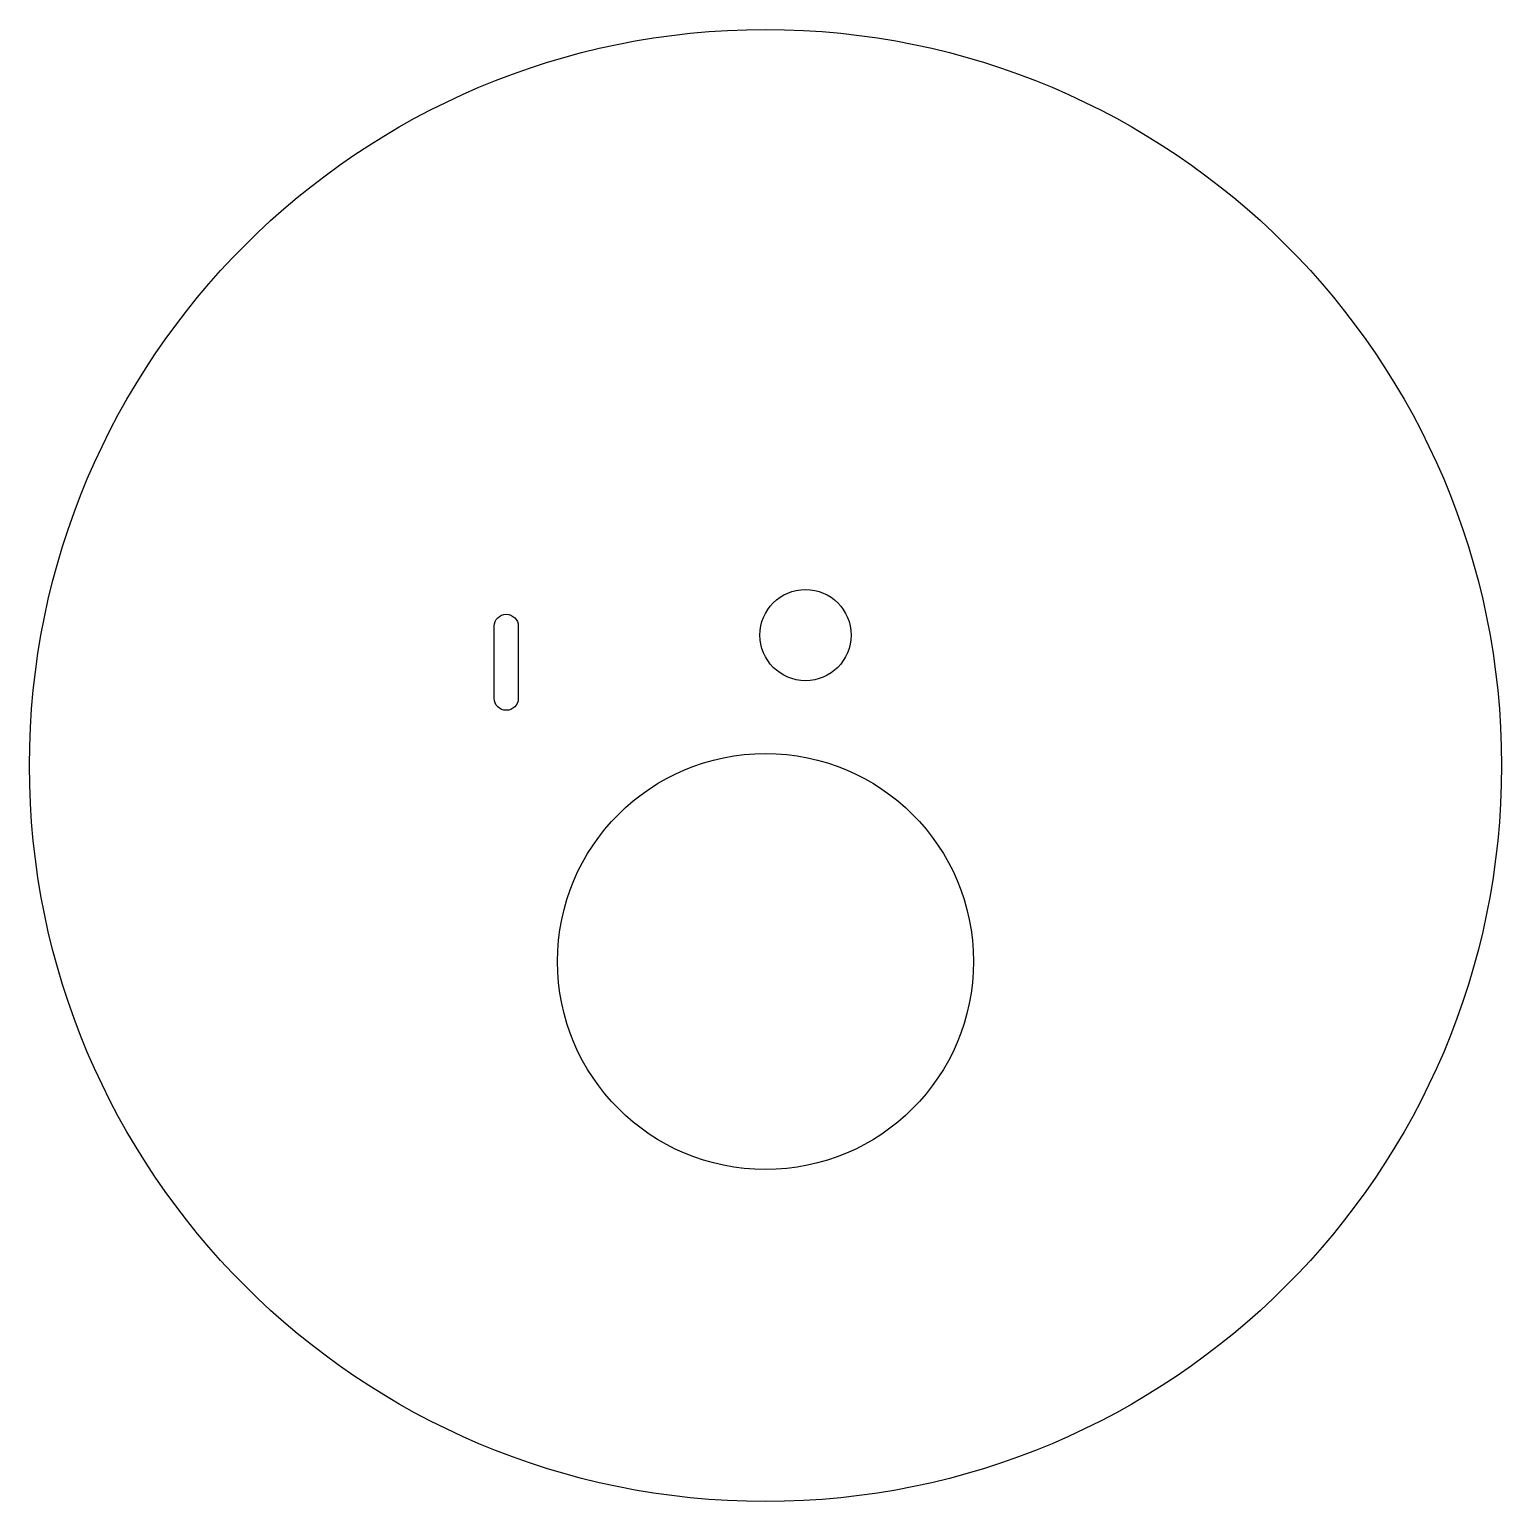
# Model space of a CAD drawing. Header units: millimetres. Extents: x -46 to 46, y -46 to 46.
import ezdxf

# ---------------------------------------------------------------- set-up
doc = ezdxf.new("R2010")
doc.units = ezdxf.units.MM
doc.layers.get('0').update_dxf_attribs({"linetype": 'CONTINUOUS'})

msp = doc.modelspace()

# ---------------------------------------------------------------- linework, layer by layer
msp.add_lwpolyline([(-15.45, 8.7), (-15.45, 4.2, -1), (-16.95, 4.2), (-16.95, 8.7, -1)], format="xyb", close=True)
for centre, radius in [((0, 0), 46), ((2.5, 8.15), 2.85), ((0, -12.25), 13)]:
    msp.add_circle(centre, radius)

doc.saveas('drawing.dxf')
